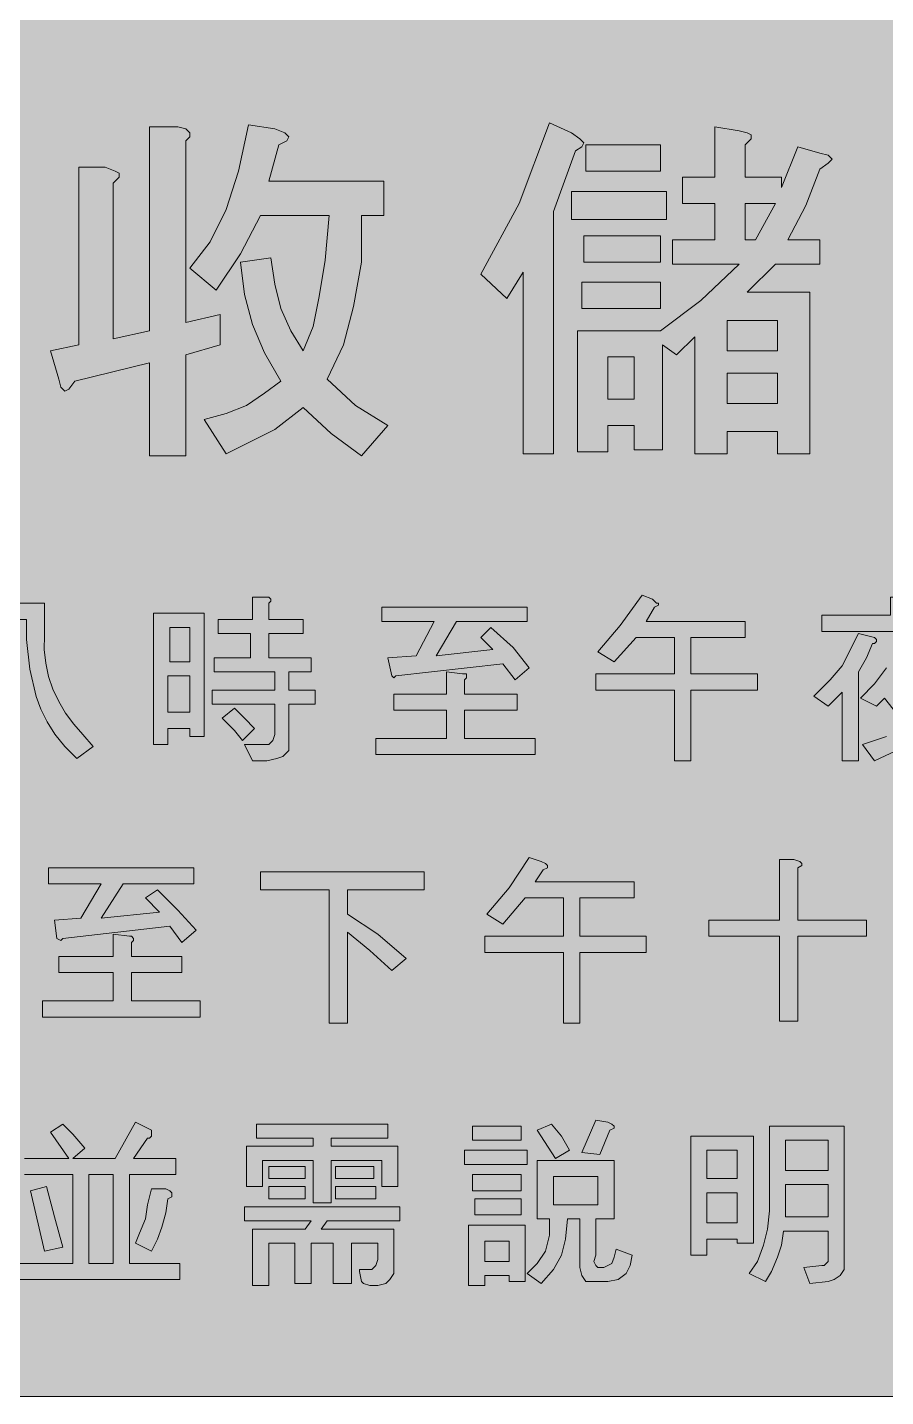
# Model space of a CAD drawing. Header units: metres. Extents: x 10 to 559, y 12 to 260.
# Drawn here: x 345.7 to 422.2, y 12.1 to 134.1 of the extents above; entities that cross this region are included whole.
import ezdxf

# ---------------------------------------------------------------- set-up
doc = ezdxf.new("R2010")
doc.units = ezdxf.units.M
doc.layers.add('FILL_BLACK_000000', color=7, linetype='Continuous', true_color=0x000000)
doc.layers.add('FILL_YELLOW_FFFF00', color=7, linetype='Continuous', true_color=0xffff00)

msp = doc.modelspace()

# ---------------------------------------------------------------- hatches: boundary and pattern name
at = {"layer": 'FILL_BLACK_000000', "true_color": 0x000000}
h = msp.add_hatch(color=7, dxfattribs=at)
h.dxf.hatch_style = 1
h.paths.add_polyline_path([(350.28, 105.84), (350.28, 121.68), (352.62, 121.68), (353.52, 121.32), (353.88, 121.14), (353.88, 120.78), (353.34, 120.24), (353.34, 106.38), (356.58, 107.1), (356.58, 125.28), (359.1, 125.28), (359.82, 125.1), (360.18, 124.74), (360.18, 124.38), (359.82, 124.02), (359.82, 107.82), (362.88, 108.54), (362.88, 105.84), (359.82, 104.94), (359.82, 95.94), (356.58, 95.94), (356.58, 104.22), (349.92, 102.6), (349.38, 101.88), (349.02, 101.7), (348.66, 102.06), (348.48, 102.78), (347.76, 105.3), (350.28, 105.84)])
h = msp.add_hatch(color=7, dxfattribs=at)
h.dxf.hatch_style = 1
h.paths.add_polyline_path([(361.98, 115.02), (363.42, 117.9), (364.5, 121.32), (365.4, 125.46), (367.74, 125.1), (368.64, 124.74), (369, 124.38), (368.82, 124.02), (368.1, 123.66), (367.2, 120.42), (377.46, 120.42), (377.46, 117.36), (375.48, 117.36), (375.48, 113.22), (374.76, 109.26), (373.86, 105.84), (372.42, 102.78), (374.94, 100.44), (377.82, 98.64), (375.48, 95.94), (372.78, 97.92), (370.26, 100.26), (367.74, 98.28), (363.42, 96.12), (361.44, 99.18), (363.42, 99.72), (365.22, 100.44), (366.84, 101.52), (368.28, 102.6), (366.84, 105.12), (365.76, 107.64), (365.04, 110.34), (364.68, 113.22), (367.38, 113.58), (367.74, 111.24), (368.28, 109.08), (369.18, 107.1), (370.26, 105.3), (371.16, 107.46), (371.7, 110.16), (372.24, 113.4), (372.6, 117.36), (366.48, 117.36), (364.68, 113.94), (362.52, 110.7), (360.18, 112.68), (361.98, 115.02)])
h = msp.add_hatch(color=7, dxfattribs=at)
h.dxf.hatch_style = 1
h.paths.add_polyline_path([(389.52, 118.44), (392.22, 125.64), (394.2, 124.74), (394.92, 124.2), (395.28, 123.84), (395.1, 123.48), (394.56, 123.12), (392.58, 117.72), (392.58, 96.12), (389.88, 96.12), (389.88, 112.32), (388.44, 109.98), (386.1, 112.14), (389.52, 118.44)])
h = msp.add_hatch(color=7, dxfattribs=at)
h.dxf.hatch_style = 1
h.paths.add_polyline_path([(403.2, 113.04), (403.2, 115.2), (406.98, 115.2), (406.98, 118.44), (404.1, 118.44), (404.1, 120.78), (406.98, 120.78), (406.98, 125.28), (409.14, 124.92), (409.86, 124.74), (410.22, 124.56), (410.22, 124.2), (409.68, 123.66), (409.68, 120.78), (412.92, 120.78), (412.92, 119.88), (414.36, 123.48), (416.34, 122.94), (417.06, 122.76), (417.42, 122.4), (417.06, 122.04), (416.34, 121.5), (415.08, 118.26), (413.46, 115.2), (416.34, 115.2), (416.34, 113.04), (412.38, 113.04), (409.86, 110.52), (415.44, 110.52), (415.44, 96.12), (412.56, 96.12), (412.56, 98.1), (408.06, 98.1), (408.06, 96.12), (405.18, 96.12), (405.18, 106.56), (403.56, 104.94), (402.3, 105.84), (402.3, 96.48), (399.78, 96.48), (399.78, 98.64), (397.44, 98.64), (397.44, 96.3), (394.74, 96.3), (394.74, 107.1), (402.12, 107.1), (405.72, 109.8), (409.14, 113.04), (403.2, 113.04)])
h.paths.add_polyline_path([(412.38, 118.44), (409.68, 118.44), (409.68, 115.2), (410.58, 115.2), (412.38, 118.44)], flags=16)
h.paths.add_polyline_path([(397.44, 100.98), (399.78, 100.98), (399.78, 104.76), (397.44, 104.76), (397.44, 100.98)], flags=16)
h.paths.add_polyline_path([(408.06, 108), (408.06, 105.3), (412.56, 105.3), (412.56, 108), (408.06, 108)], flags=16)
h.paths.add_polyline_path([(412.56, 103.32), (408.06, 103.32), (408.06, 100.62), (412.56, 100.62), (412.56, 103.32)], flags=16)
h = msp.add_hatch(color=7, dxfattribs=at)
h.dxf.hatch_style = 1
h.paths.add_polyline_path([(402.12, 123.66), (402.12, 121.32), (395.46, 121.32), (395.46, 123.66), (402.12, 123.66)])
h = msp.add_hatch(color=7, dxfattribs=at)
h.dxf.hatch_style = 1
h.paths.add_polyline_path([(402.66, 119.52), (402.66, 117), (394.2, 117), (394.2, 119.52), (402.66, 119.52)])
h = msp.add_hatch(color=7, dxfattribs=at)
h.dxf.hatch_style = 1
h.paths.add_polyline_path([(402.12, 115.56), (402.12, 113.22), (395.28, 113.22), (395.28, 115.56), (402.12, 115.56)])
h = msp.add_hatch(color=7, dxfattribs=at)
h.dxf.hatch_style = 1
h.paths.add_polyline_path([(402.12, 111.42), (402.12, 109.08), (395.1, 109.08), (395.1, 111.42), (402.12, 111.42)])
h = msp.add_hatch(color=7, dxfattribs=at)
h.dxf.hatch_style = 1
h.paths.add_polyline_path([(365.58, 80.1), (362.7, 80.1), (362.7, 81.36), (365.76, 81.36), (365.76, 83.34), (367.2, 83.34), (367.38, 83.16), (367.38, 82.98), (367.2, 82.8), (367.2, 81.36), (370.26, 81.36), (370.26, 80.1), (367.2, 80.1), (367.2, 77.94), (370.98, 77.94), (370.98, 76.68), (369, 76.68), (369, 75.06), (371.34, 75.06), (371.34, 73.8), (369, 73.8), (369, 69.66), (368.46, 69.12), (367.92, 68.94), (367.02, 68.76), (365.76, 68.76), (365.04, 70.2), (367.2, 70.2), (367.56, 70.56), (367.74, 71.1), (367.74, 73.8), (362.16, 73.8), (362.16, 75.06), (367.74, 75.06), (367.74, 76.68), (362.34, 76.68), (362.34, 77.94), (365.58, 77.94), (365.58, 80.1)])
h = msp.add_hatch(color=7, dxfattribs=at)
h.dxf.hatch_style = 1
h.paths.add_polyline_path([(398.52, 80.82), (400.5, 83.52), (401.4, 83.16), (401.76, 82.8), (401.94, 82.8), (401.94, 82.62), (401.58, 82.44), (400.86, 81.18), (409.68, 81.18), (409.68, 79.74), (404.82, 79.74), (404.82, 76.5), (410.76, 76.5), (410.76, 75.06), (404.82, 75.06), (404.82, 68.76), (403.38, 68.76), (403.38, 75.06), (396.36, 75.06), (396.36, 76.5), (403.38, 76.5), (403.38, 79.74), (399.96, 79.74), (397.98, 77.58), (396.54, 78.48), (398.52, 80.82)])
h = msp.add_hatch(color=7, dxfattribs=at)
h.dxf.hatch_style = 1
h.paths.add_polyline_path([(422.64, 81.72), (422.64, 83.34), (424.08, 83.34), (424.44, 83.16), (424.44, 82.98), (424.26, 82.62), (424.26, 81.72), (430.2, 81.72), (430.2, 80.28), (416.52, 80.28), (416.52, 81.72), (422.64, 81.72)])
h = msp.add_hatch(color=7, dxfattribs=at)
h.dxf.hatch_style = 1
h.paths.add_polyline_path([(347.22, 82.8), (347.22, 79.92), (347.2, 78.68), (347.32, 77.46), (347.58, 76.27), (347.97, 75.13), (348.48, 74.03), (349.1, 72.99), (349.82, 72.01), (350.64, 71.1), (351.54, 70.02), (350.1, 68.94), (349.02, 70.02), (348.14, 71.11), (347.44, 72.22), (346.89, 73.34), (346.47, 74.49), (345.92, 76.91), (345.6, 79.56), (345.6, 81.36), (341.82, 81.36), (341.82, 82.8), (347.22, 82.8)])
h = msp.add_hatch(color=7, dxfattribs=at)
h.dxf.hatch_style = 1
h.paths.add_polyline_path([(360.18, 70.92), (360.18, 71.64), (358.2, 71.64), (358.2, 70.2), (356.94, 70.2), (356.94, 81.9), (361.44, 81.9), (361.44, 70.92), (360.18, 70.92)])
h.paths.add_polyline_path([(358.38, 80.64), (358.38, 77.58), (360.18, 77.58), (360.18, 80.64), (358.38, 80.64)], flags=16)
h.paths.add_polyline_path([(360.18, 76.32), (358.2, 76.32), (358.2, 73.08), (360.18, 73.08), (360.18, 76.32)], flags=16)
h = msp.add_hatch(color=7, dxfattribs=at)
h.dxf.hatch_style = 1
h.paths.add_polyline_path([(377.28, 82.44), (390.24, 82.44), (390.24, 81.18), (383.94, 81.18), (382.14, 78.12), (387.18, 78.66), (386.1, 79.74), (387, 80.64), (388.98, 78.84), (390.42, 77.04), (389.16, 75.96), (388.08, 77.4), (378.54, 76.32), (378.36, 76.14), (378.18, 76.32), (377.82, 77.94), (380.34, 78.12), (381.96, 81.18), (377.28, 81.18), (377.28, 82.44)])
h = msp.add_hatch(color=7, dxfattribs=at)
h.dxf.hatch_style = 1
h.paths.add_polyline_path([(421.38, 79.56), (421.38, 79.38), (421.2, 79.2), (421.02, 79.2), (420.48, 77.94), (419.76, 76.68), (419.76, 68.76), (418.32, 68.76), (418.32, 74.88), (417.06, 73.62), (415.8, 74.52), (417.24, 75.96), (418.32, 77.22), (419.76, 80.1), (421.2, 79.74), (421.38, 79.56)])
h = msp.add_hatch(color=7, dxfattribs=at)
h.dxf.hatch_style = 1
h.paths.add_polyline_path([(424.8, 79.2), (424.44, 78.3), (427.86, 78.3), (428.4, 78.66), (429.3, 77.58), (428.76, 75.78), (427.32, 72.9), (426.42, 71.82), (428.58, 70.92), (430.92, 70.38), (429.3, 68.76), (427.32, 69.48), (425.16, 70.74), (423.54, 69.84), (421.2, 68.76), (420.12, 70.2), (422.28, 70.92), (424.08, 71.82), (422.1, 74.34), (421.38, 73.62), (419.94, 74.34), (421.2, 75.6), (422.28, 77.04), (423, 78.48), (423.72, 80.1), (424.8, 79.74), (425.16, 79.56), (425.16, 79.2), (424.8, 79.2)])
h.paths.add_polyline_path([(426.42, 74.7), (427.32, 77.04), (423.9, 77.04), (423, 75.6), (424.08, 73.8), (425.16, 72.72), (426.42, 74.7)], flags=16)
h = msp.add_hatch(color=7, dxfattribs=at)
h.dxf.hatch_style = 1
h.paths.add_polyline_path([(376.74, 70.74), (383.04, 70.74), (383.04, 73.26), (378.36, 73.26), (378.36, 74.7), (383.04, 74.7), (383.04, 76.68), (384.48, 76.5), (384.84, 76.5), (384.84, 76.14), (384.66, 75.96), (384.66, 74.7), (389.34, 74.7), (389.34, 73.26), (384.66, 73.26), (384.66, 70.74), (390.96, 70.74), (390.96, 69.3), (376.74, 69.3), (376.74, 70.74)])
h = msp.add_hatch(color=7, dxfattribs=at)
h.dxf.hatch_style = 1
h.paths.add_polyline_path([(365.04, 72.54), (365.94, 71.64), (364.86, 70.56), (364.14, 71.46), (363.06, 72.54), (364.14, 73.44), (365.04, 72.54)])
h = msp.add_hatch(color=7, dxfattribs=at)
h.dxf.hatch_style = 1
h.paths.add_polyline_path([(388.62, 57.42), (390.42, 60.12), (391.5, 59.76), (391.86, 59.58), (392.04, 59.4), (392.04, 59.22), (391.68, 59.04), (390.96, 57.96), (399.78, 57.96), (399.78, 56.52), (394.92, 56.52), (394.92, 53.1), (400.86, 53.1), (400.86, 51.66), (394.92, 51.66), (394.92, 45.36), (393.48, 45.36), (393.48, 51.66), (386.46, 51.66), (386.46, 53.1), (393.48, 53.1), (393.48, 56.52), (390.06, 56.52), (388.08, 54.18), (386.64, 55.08), (388.62, 57.42)])
h = msp.add_hatch(color=7, dxfattribs=at)
h.dxf.hatch_style = 1
h.paths.add_polyline_path([(414.54, 59.76), (414.72, 59.58), (414.72, 59.4), (414.36, 59.22), (414.36, 54.54), (420.48, 54.54), (420.48, 53.1), (414.36, 53.1), (414.36, 45.54), (412.74, 45.54), (412.74, 53.1), (406.44, 53.1), (406.44, 54.54), (412.74, 54.54), (412.74, 59.94), (414, 59.94), (414.54, 59.76)])
h = msp.add_hatch(color=7, dxfattribs=at)
h.dxf.hatch_style = 1
h.paths.add_polyline_path([(347.58, 59.22), (360.54, 59.22), (360.54, 57.78), (354.24, 57.78), (352.26, 54.72), (357.48, 55.26), (356.22, 56.52), (357.3, 57.24), (359.1, 55.44), (360.72, 53.64), (359.46, 52.56), (358.38, 54), (348.84, 52.92), (348.66, 52.74), (348.3, 52.92), (348.12, 54.54), (350.46, 54.72), (352.26, 57.78), (347.58, 57.78), (347.58, 59.22)])
h = msp.add_hatch(color=7, dxfattribs=at)
h.dxf.hatch_style = 1
h.paths.add_polyline_path([(381.06, 58.86), (381.06, 57.24), (374.22, 57.24), (374.22, 55.08), (376.92, 53.28), (379.44, 51.12), (378.18, 50.04), (376.2, 51.84), (374.22, 53.46), (374.22, 45.36), (372.6, 45.36), (372.6, 57.24), (366.48, 57.24), (366.48, 58.86), (381.06, 58.86)])
h = msp.add_hatch(color=7, dxfattribs=at)
h.dxf.hatch_style = 1
h.paths.add_polyline_path([(347.04, 47.34), (353.34, 47.34), (353.34, 49.86), (348.48, 49.86), (348.48, 51.3), (353.34, 51.3), (353.34, 53.28), (354.78, 53.1), (354.96, 53.1), (355.14, 52.92), (355.14, 52.74), (354.96, 52.56), (354.96, 51.3), (359.46, 51.3), (359.46, 49.86), (354.96, 49.86), (354.96, 47.34), (361.08, 47.34), (361.08, 45.9), (347.04, 45.9), (347.04, 47.34)])
h = msp.add_hatch(color=7, dxfattribs=at)
h.dxf.hatch_style = 1
h.paths.add_polyline_path([(396.36, 36.72), (397.44, 36.54), (397.8, 36.36), (397.98, 36.18), (397.98, 36), (397.62, 35.82), (396.72, 33.66), (395.1, 33.84), (396.36, 36.72)])
h = msp.add_hatch(color=7, dxfattribs=at)
h.dxf.hatch_style = 1
h.paths.add_polyline_path([(347.76, 35.64), (348.84, 36.36), (349.74, 35.46), (350.82, 34.2), (349.74, 33.3), (353.52, 33.3), (355.32, 36.54), (356.76, 35.82), (356.76, 35.28), (356.58, 35.1), (356.4, 35.1), (355.14, 33.3), (358.92, 33.3), (358.92, 31.86), (354.78, 31.86), (354.78, 23.94), (359.28, 23.94), (359.28, 22.5), (345.06, 22.5), (345.06, 23.94), (349.74, 23.94), (349.74, 31.86), (345.42, 31.86), (345.42, 33.3), (349.38, 33.3), (347.76, 35.64)])
h.paths.add_polyline_path([(353.34, 31.86), (351.18, 31.86), (351.18, 23.94), (353.34, 23.94), (353.34, 31.86)], flags=16)
h = msp.add_hatch(color=7, dxfattribs=at)
h.dxf.hatch_style = 1
h.paths.add_polyline_path([(378.72, 34.38), (378.72, 30.78), (377.28, 30.78), (377.28, 33.12), (372.78, 33.12), (372.78, 29.34), (371.16, 29.34), (371.16, 33.12), (366.66, 33.12), (366.66, 30.78), (365.22, 30.78), (365.22, 34.38), (371.16, 34.38), (371.16, 35.1), (366.12, 35.1), (366.12, 36.36), (377.82, 36.36), (377.82, 35.1), (372.78, 35.1), (372.78, 34.38), (378.72, 34.38)])
h = msp.add_hatch(color=7, dxfattribs=at)
h.dxf.hatch_style = 1
h.paths.add_polyline_path([(389.7, 36.18), (389.7, 34.92), (385.38, 34.92), (385.38, 36.18), (389.7, 36.18)])
h = msp.add_hatch(color=7, dxfattribs=at)
h.dxf.hatch_style = 1
h.paths.add_polyline_path([(391.14, 35.82), (392.4, 36.36), (393.3, 35.28), (394.02, 34.02), (392.76, 33.3), (391.14, 35.82)])
h = msp.add_hatch(color=7, dxfattribs=at)
h.dxf.hatch_style = 1
h.paths.add_polyline_path([(418.14, 22.86), (417.6, 22.5), (417.06, 22.32), (415.44, 22.14), (414.9, 23.58), (416.52, 23.76), (416.7, 23.76), (417.06, 24.12), (417.06, 26.82), (413.1, 26.82), (412.92, 25.56), (412.56, 24.48), (412.02, 23.22), (411.48, 22.32), (410.04, 23.04), (410.76, 24.12), (411.3, 25.56), (411.66, 27), (411.84, 28.62), (411.84, 36.18), (418.5, 36.18), (418.5, 23.4), (418.14, 22.86)])
h.paths.add_polyline_path([(413.28, 34.92), (413.28, 32.22), (417.06, 32.22), (417.06, 34.92), (413.28, 34.92)], flags=16)
h.paths.add_polyline_path([(417.06, 30.96), (413.28, 30.96), (413.28, 28.08), (417.06, 28.08), (417.06, 30.96)], flags=16)
h = msp.add_hatch(color=7, dxfattribs=at)
h.dxf.hatch_style = 1
h.paths.add_polyline_path([(408.96, 25.74), (408.96, 26.1), (406.26, 26.1), (406.26, 24.66), (404.82, 24.66), (404.82, 35.28), (410.4, 35.28), (410.4, 25.74), (408.96, 25.74)])
h.paths.add_polyline_path([(406.26, 34.02), (406.26, 31.5), (408.96, 31.5), (408.96, 34.02), (406.26, 34.02)], flags=16)
h.paths.add_polyline_path([(408.96, 30.24), (406.26, 30.24), (406.26, 27.54), (408.96, 27.54), (408.96, 30.24)], flags=16)
h = msp.add_hatch(color=7, dxfattribs=at)
h.dxf.hatch_style = 1
h.paths.add_polyline_path([(390.24, 34.02), (390.24, 32.76), (384.66, 32.76), (384.66, 34.02), (390.24, 34.02)])
h = msp.add_hatch(color=7, dxfattribs=at)
h.dxf.hatch_style = 1
h.paths.add_polyline_path([(397.98, 33.12), (397.98, 27.9), (396.36, 27.9), (396.36, 24.66), (396.18, 24.12), (396.36, 23.76), (396.54, 23.58), (397.08, 23.58), (397.8, 23.94), (397.98, 24.48), (398.16, 25.2), (399.6, 24.66), (399.42, 23.76), (399.06, 23.04), (398.34, 22.5), (397.44, 22.32), (395.46, 22.32), (395.1, 22.86), (394.92, 23.58), (394.92, 27.9), (393.84, 27.9), (393.66, 26.1), (393.3, 24.66), (392.58, 23.4), (391.5, 22.14), (390.24, 23.04), (391.14, 23.94), (391.86, 25.02), (392.22, 26.46), (392.22, 27.9), (391.14, 27.9), (391.14, 33.12), (397.98, 33.12)])
h.paths.add_polyline_path([(396.54, 31.68), (392.58, 31.68), (392.58, 29.16), (396.54, 29.16), (396.54, 31.68)], flags=16)
h = msp.add_hatch(color=7, dxfattribs=at)
h.dxf.hatch_style = 1
h.paths.add_polyline_path([(370.44, 32.58), (370.44, 31.5), (367.2, 31.5), (367.2, 32.58), (370.44, 32.58)])
h = msp.add_hatch(color=7, dxfattribs=at)
h.dxf.hatch_style = 1
h.paths.add_polyline_path([(376.56, 32.58), (376.56, 31.5), (373.14, 31.5), (373.14, 32.58), (376.56, 32.58)])
h = msp.add_hatch(color=7, dxfattribs=at)
h.dxf.hatch_style = 1
h.paths.add_polyline_path([(389.7, 31.86), (389.7, 30.42), (385.38, 30.42), (385.38, 31.86), (389.7, 31.86)])
h = msp.add_hatch(color=7, dxfattribs=at)
h.dxf.hatch_style = 1
h.paths.add_polyline_path([(348.12, 28.08), (348.84, 25.38), (347.22, 25.02), (345.96, 30.42), (347.4, 30.78), (348.12, 28.08)])
h = msp.add_hatch(color=7, dxfattribs=at)
h.dxf.hatch_style = 1
h.paths.add_polyline_path([(355.68, 26.64), (356.22, 27.9), (356.4, 29.16), (356.76, 30.6), (358.02, 30.6), (358.38, 30.42), (358.56, 30.24), (358.56, 29.88), (358.2, 29.7), (358.02, 28.44), (357.66, 27.18), (357.3, 26.1), (356.76, 25.02), (355.32, 25.74), (355.68, 26.64)])
h = msp.add_hatch(color=7, dxfattribs=at)
h.dxf.hatch_style = 1
h.paths.add_polyline_path([(370.44, 30.78), (370.44, 29.7), (367.2, 29.7), (367.2, 30.78), (370.44, 30.78)])
h = msp.add_hatch(color=7, dxfattribs=at)
h.dxf.hatch_style = 1
h.paths.add_polyline_path([(376.74, 30.78), (376.74, 29.7), (373.14, 29.7), (373.14, 30.78), (376.74, 30.78)])
h = msp.add_hatch(color=7, dxfattribs=at)
h.dxf.hatch_style = 1
h.paths.add_polyline_path([(389.7, 29.7), (389.7, 28.26), (385.56, 28.26), (385.56, 29.7), (389.7, 29.7)])
h = msp.add_hatch(color=7, dxfattribs=at)
h.dxf.hatch_style = 1
h.paths.add_polyline_path([(378.9, 27.72), (372.42, 27.72), (371.88, 27), (378.36, 27), (378.36, 23.04), (378, 22.5), (377.64, 22.14), (376.92, 21.96), (376.2, 21.96), (375.66, 22.14), (375.48, 22.32), (375.3, 23.22), (375.3, 23.4), (376.38, 23.4), (376.74, 23.76), (376.92, 24.3), (376.92, 25.74), (374.58, 25.74), (374.58, 22.14), (372.96, 22.14), (372.96, 25.74), (370.98, 25.74), (370.98, 22.14), (369.54, 22.14), (369.54, 25.74), (367.2, 25.74), (367.2, 21.96), (365.76, 21.96), (365.76, 27), (370.44, 27), (370.98, 27.72), (365.04, 27.72), (365.04, 28.98), (378.9, 28.98), (378.9, 27.72)])
h = msp.add_hatch(color=7, dxfattribs=at)
h.dxf.hatch_style = 1
h.paths.add_polyline_path([(390.06, 27.36), (390.06, 22.32), (388.62, 22.32), (388.62, 22.86), (386.46, 22.86), (386.46, 21.96), (385.02, 21.96), (385.02, 27.36), (390.06, 27.36)])
h.paths.add_polyline_path([(388.62, 25.92), (386.46, 25.92), (386.46, 24.12), (388.62, 24.12), (388.62, 25.92)], flags=16)
at = {"layer": 'FILL_YELLOW_FFFF00', "true_color": 0xffff00}
h = msp.add_hatch(color=7, dxfattribs=at)
h.dxf.hatch_style = 1
h.paths.add_polyline_path([(553.58, 259.79), (554.9, 259.4), (556.14, 258.78), (557.28, 257.94), (558.12, 256.9), (558.74, 255.69), (559.13, 254.35), (559.26, 252.9), (559.26, 19.08), (559.13, 17.73), (558.72, 16.38), (558.07, 15.21), (557.28, 14.04), (556.11, 13.12), (554.83, 12.51), (553.51, 12.17), (552.24, 12.06), (17.1, 12.06), (15.86, 12.17), (14.6, 12.51), (13.38, 13.12), (12.24, 14.04), (11.3, 15.18), (10.62, 16.43), (10.22, 17.74), (10.08, 19.08), (10.08, 252.9), (10.22, 254.25), (10.62, 255.6), (11.3, 256.77), (12.24, 257.94), (12.71, 258.45), (13.28, 258.89), (14.58, 259.56), (15.91, 259.88), (17.1, 259.92), (552.24, 259.92), (553.58, 259.79)])

# ---------------------------------------------------------------- linework, layer by layer
at = {"layer": 'FILL_BLACK_000000', "lineweight": 0, "true_color": 0x000000}
for points in [[(350.28, 105.84), (350.28, 121.68), (352.62, 121.68), (353.52, 121.32), (353.88, 121.14), (353.88, 120.78), (353.34, 120.24), (353.34, 106.38), (356.58, 107.1), (356.58, 125.28), (359.1, 125.28), (359.82, 125.1), (360.18, 124.74), (360.18, 124.38), (359.82, 124.02), (359.82, 107.82), (362.88, 108.54), (362.88, 105.84), (359.82, 104.94), (359.82, 95.94), (356.58, 95.94), (356.58, 104.22), (349.92, 102.6), (349.38, 101.88), (349.02, 101.7), (348.66, 102.06), (348.48, 102.78), (347.76, 105.3)], [(361.98, 115.02), (363.42, 117.9), (364.5, 121.32), (365.4, 125.46), (367.74, 125.1), (368.64, 124.74), (369, 124.38), (368.82, 124.02), (368.1, 123.66), (367.2, 120.42), (377.46, 120.42), (377.46, 117.36), (375.48, 117.36), (375.48, 113.22), (374.76, 109.26), (373.86, 105.84), (372.42, 102.78), (374.94, 100.44), (377.82, 98.64), (375.48, 95.94), (372.78, 97.92), (370.26, 100.26), (367.74, 98.28), (363.42, 96.12), (361.44, 99.18), (363.42, 99.72), (365.22, 100.44), (366.84, 101.52), (368.28, 102.6), (366.84, 105.12), (365.76, 107.64), (365.04, 110.34), (364.68, 113.22), (367.38, 113.58), (367.74, 111.24), (368.28, 109.08), (369.18, 107.1), (370.26, 105.3), (371.16, 107.46), (371.7, 110.16), (372.24, 113.4), (372.6, 117.36), (366.48, 117.36), (364.68, 113.94), (362.52, 110.7), (360.18, 112.68)], [(389.52, 118.44), (392.22, 125.64), (394.2, 124.74), (394.92, 124.2), (395.28, 123.84), (395.1, 123.48), (394.56, 123.12), (392.58, 117.72), (392.58, 96.12), (389.88, 96.12), (389.88, 112.32), (388.44, 109.98), (386.1, 112.14)], [(403.2, 113.04), (403.2, 115.2), (406.98, 115.2), (406.98, 118.44), (404.1, 118.44), (404.1, 120.78), (406.98, 120.78), (406.98, 125.28), (409.14, 124.92), (409.86, 124.74), (410.22, 124.56), (410.22, 124.2), (409.68, 123.66), (409.68, 120.78), (412.92, 120.78), (412.92, 119.88), (414.36, 123.48), (416.34, 122.94), (417.06, 122.76), (417.42, 122.4), (417.06, 122.04), (416.34, 121.5), (415.08, 118.26), (413.46, 115.2), (416.34, 115.2), (416.34, 113.04), (412.38, 113.04), (409.86, 110.52), (415.44, 110.52), (415.44, 96.12), (412.56, 96.12), (412.56, 98.1), (408.06, 98.1), (408.06, 96.12), (405.18, 96.12), (405.18, 106.56), (403.56, 104.94), (402.3, 105.84), (402.3, 96.48), (399.78, 96.48), (399.78, 98.64), (397.44, 98.64), (397.44, 96.3), (394.74, 96.3), (394.74, 107.1), (402.12, 107.1), (405.72, 109.8), (409.14, 113.04)], [(402.12, 123.66), (402.12, 121.32), (395.46, 121.32), (395.46, 123.66)], [(402.66, 119.52), (402.66, 117), (394.2, 117), (394.2, 119.52)], [(412.38, 118.44), (409.68, 118.44), (409.68, 115.2), (410.58, 115.2)], [(402.12, 115.56), (402.12, 113.22), (395.28, 113.22), (395.28, 115.56)], [(402.12, 111.42), (402.12, 109.08), (395.1, 109.08), (395.1, 111.42)], [(408.06, 108), (408.06, 105.3), (412.56, 105.3), (412.56, 108)], [(397.44, 100.98), (399.78, 100.98), (399.78, 104.76), (397.44, 104.76)], [(412.56, 103.32), (408.06, 103.32), (408.06, 100.62), (412.56, 100.62)], [(365.58, 80.1), (362.7, 80.1), (362.7, 81.36), (365.76, 81.36), (365.76, 83.34), (367.2, 83.34), (367.38, 83.16), (367.38, 82.98), (367.2, 82.8), (367.2, 81.36), (370.26, 81.36), (370.26, 80.1), (367.2, 80.1), (367.2, 77.94), (370.98, 77.94), (370.98, 76.68), (369, 76.68), (369, 75.06), (371.34, 75.06), (371.34, 73.8), (369, 73.8), (369, 69.66), (368.46, 69.12), (367.92, 68.94), (367.02, 68.76), (365.76, 68.76), (365.04, 70.2), (367.2, 70.2), (367.56, 70.56), (367.74, 71.1), (367.74, 73.8), (362.16, 73.8), (362.16, 75.06), (367.74, 75.06), (367.74, 76.68), (362.34, 76.68), (362.34, 77.94), (365.58, 77.94)], [(398.52, 80.82), (400.5, 83.52), (401.4, 83.16), (401.76, 82.8), (401.94, 82.8), (401.94, 82.62), (401.58, 82.44), (400.86, 81.18), (409.68, 81.18), (409.68, 79.74), (404.82, 79.74), (404.82, 76.5), (410.76, 76.5), (410.76, 75.06), (404.82, 75.06), (404.82, 68.76), (403.38, 68.76), (403.38, 75.06), (396.36, 75.06), (396.36, 76.5), (403.38, 76.5), (403.38, 79.74), (399.96, 79.74), (397.98, 77.58), (396.54, 78.48)], [(422.64, 81.72), (422.64, 83.34), (424.08, 83.34), (424.44, 83.16), (424.44, 82.98), (424.26, 82.62), (424.26, 81.72), (430.2, 81.72), (430.2, 80.28), (416.52, 80.28), (416.52, 81.72)], [(347.22, 82.8), (347.22, 79.92), (347.2, 78.68), (347.32, 77.46), (347.58, 76.27), (347.97, 75.13), (348.48, 74.03), (349.1, 72.99), (349.82, 72.01), (350.64, 71.1), (351.54, 70.02), (350.1, 68.94), (349.02, 70.02), (348.14, 71.11), (347.44, 72.22), (346.89, 73.34), (346.47, 74.49), (345.92, 76.91), (345.6, 79.56), (345.6, 81.36), (341.82, 81.36), (341.82, 82.8)], [(360.18, 70.92), (360.18, 71.64), (358.2, 71.64), (358.2, 70.2), (356.94, 70.2), (356.94, 81.9), (361.44, 81.9), (361.44, 70.92)], [(377.28, 82.44), (390.24, 82.44), (390.24, 81.18), (383.94, 81.18), (382.14, 78.12), (387.18, 78.66), (386.1, 79.74), (387, 80.64), (388.98, 78.84), (390.42, 77.04), (389.16, 75.96), (388.08, 77.4), (378.54, 76.32), (378.36, 76.14), (378.18, 76.32), (377.82, 77.94), (380.34, 78.12), (381.96, 81.18), (377.28, 81.18)], [(358.38, 80.64), (358.38, 77.58), (360.18, 77.58), (360.18, 80.64)], [(421.38, 79.56), (421.38, 79.38), (421.2, 79.2), (421.02, 79.2), (420.48, 77.94), (419.76, 76.68), (419.76, 68.76), (418.32, 68.76), (418.32, 74.88), (417.06, 73.62), (415.8, 74.52), (417.24, 75.96), (418.32, 77.22), (419.76, 80.1), (421.2, 79.74)], [(360.18, 76.32), (358.2, 76.32), (358.2, 73.08), (360.18, 73.08)], [(376.74, 70.74), (383.04, 70.74), (383.04, 73.26), (378.36, 73.26), (378.36, 74.7), (383.04, 74.7), (383.04, 76.68), (384.48, 76.5), (384.84, 76.5), (384.84, 76.14), (384.66, 75.96), (384.66, 74.7), (389.34, 74.7), (389.34, 73.26), (384.66, 73.26), (384.66, 70.74), (390.96, 70.74), (390.96, 69.3), (376.74, 69.3)], [(365.04, 72.54), (365.94, 71.64), (364.86, 70.56), (364.14, 71.46), (363.06, 72.54), (364.14, 73.44)], [(388.62, 57.42), (390.42, 60.12), (391.5, 59.76), (391.86, 59.58), (392.04, 59.4), (392.04, 59.22), (391.68, 59.04), (390.96, 57.96), (399.78, 57.96), (399.78, 56.52), (394.92, 56.52), (394.92, 53.1), (400.86, 53.1), (400.86, 51.66), (394.92, 51.66), (394.92, 45.36), (393.48, 45.36), (393.48, 51.66), (386.46, 51.66), (386.46, 53.1), (393.48, 53.1), (393.48, 56.52), (390.06, 56.52), (388.08, 54.18), (386.64, 55.08)], [(414.54, 59.76), (414.72, 59.58), (414.72, 59.4), (414.36, 59.22), (414.36, 54.54), (420.48, 54.54), (420.48, 53.1), (414.36, 53.1), (414.36, 45.54), (412.74, 45.54), (412.74, 53.1), (406.44, 53.1), (406.44, 54.54), (412.74, 54.54), (412.74, 59.94), (414, 59.94)], [(347.58, 59.22), (360.54, 59.22), (360.54, 57.78), (354.24, 57.78), (352.26, 54.72), (357.48, 55.26), (356.22, 56.52), (357.3, 57.24), (359.1, 55.44), (360.72, 53.64), (359.46, 52.56), (358.38, 54), (348.84, 52.92), (348.66, 52.74), (348.3, 52.92), (348.12, 54.54), (350.46, 54.72), (352.26, 57.78), (347.58, 57.78)], [(381.06, 58.86), (381.06, 57.24), (374.22, 57.24), (374.22, 55.08), (376.92, 53.28), (379.44, 51.12), (378.18, 50.04), (376.2, 51.84), (374.22, 53.46), (374.22, 45.36), (372.6, 45.36), (372.6, 57.24), (366.48, 57.24), (366.48, 58.86)], [(347.04, 47.34), (353.34, 47.34), (353.34, 49.86), (348.48, 49.86), (348.48, 51.3), (353.34, 51.3), (353.34, 53.28), (354.78, 53.1), (354.96, 53.1), (355.14, 52.92), (355.14, 52.74), (354.96, 52.56), (354.96, 51.3), (359.46, 51.3), (359.46, 49.86), (354.96, 49.86), (354.96, 47.34), (361.08, 47.34), (361.08, 45.9), (347.04, 45.9)], [(396.36, 36.72), (397.44, 36.54), (397.8, 36.36), (397.98, 36.18), (397.98, 36), (397.62, 35.82), (396.72, 33.66), (395.1, 33.84)], [(378.72, 34.38), (378.72, 30.78), (377.28, 30.78), (377.28, 33.12), (372.78, 33.12), (372.78, 29.34), (371.16, 29.34), (371.16, 33.12), (366.66, 33.12), (366.66, 30.78), (365.22, 30.78), (365.22, 34.38), (371.16, 34.38), (371.16, 35.1), (366.12, 35.1), (366.12, 36.36), (377.82, 36.36), (377.82, 35.1), (372.78, 35.1), (372.78, 34.38)], [(389.7, 36.18), (389.7, 34.92), (385.38, 34.92), (385.38, 36.18)], [(391.14, 35.82), (392.4, 36.36), (393.3, 35.28), (394.02, 34.02), (392.76, 33.3)], [(418.14, 22.86), (417.6, 22.5), (417.06, 22.32), (415.44, 22.14), (414.9, 23.58), (416.52, 23.76), (416.7, 23.76), (417.06, 24.12), (417.06, 26.82), (413.1, 26.82), (412.92, 25.56), (412.56, 24.48), (412.02, 23.22), (411.48, 22.32), (410.04, 23.04), (410.76, 24.12), (411.3, 25.56), (411.66, 27), (411.84, 28.62), (411.84, 36.18), (418.5, 36.18), (418.5, 23.4)], [(408.96, 25.74), (408.96, 26.1), (406.26, 26.1), (406.26, 24.66), (404.82, 24.66), (404.82, 35.28), (410.4, 35.28), (410.4, 25.74)], [(413.28, 34.92), (413.28, 32.22), (417.06, 32.22), (417.06, 34.92)], [(390.24, 34.02), (390.24, 32.76), (384.66, 32.76), (384.66, 34.02)], [(397.98, 33.12), (397.98, 27.9), (396.36, 27.9), (396.36, 24.66), (396.18, 24.12), (396.36, 23.76), (396.54, 23.58), (397.08, 23.58), (397.8, 23.94), (397.98, 24.48), (398.16, 25.2), (399.6, 24.66), (399.42, 23.76), (399.06, 23.04), (398.34, 22.5), (397.44, 22.32), (395.46, 22.32), (395.1, 22.86), (394.92, 23.58), (394.92, 27.9), (393.84, 27.9), (393.66, 26.1), (393.3, 24.66), (392.58, 23.4), (391.5, 22.14), (390.24, 23.04), (391.14, 23.94), (391.86, 25.02), (392.22, 26.46), (392.22, 27.9), (391.14, 27.9), (391.14, 33.12)], [(406.26, 34.02), (406.26, 31.5), (408.96, 31.5), (408.96, 34.02)], [(353.34, 31.86), (351.18, 31.86), (351.18, 23.94), (353.34, 23.94)], [(370.44, 32.58), (370.44, 31.5), (367.2, 31.5), (367.2, 32.58)], [(376.56, 32.58), (376.56, 31.5), (373.14, 31.5), (373.14, 32.58)], [(389.7, 31.86), (389.7, 30.42), (385.38, 30.42), (385.38, 31.86)], [(348.12, 28.08), (348.84, 25.38), (347.22, 25.02), (345.96, 30.42), (347.4, 30.78)], [(355.68, 26.64), (356.22, 27.9), (356.4, 29.16), (356.76, 30.6), (358.02, 30.6), (358.38, 30.42), (358.56, 30.24), (358.56, 29.88), (358.2, 29.7), (358.02, 28.44), (357.66, 27.18), (357.3, 26.1), (356.76, 25.02), (355.32, 25.74)], [(370.44, 30.78), (370.44, 29.7), (367.2, 29.7), (367.2, 30.78)], [(376.74, 30.78), (376.74, 29.7), (373.14, 29.7), (373.14, 30.78)], [(396.54, 31.68), (392.58, 31.68), (392.58, 29.16), (396.54, 29.16)], [(417.06, 30.96), (413.28, 30.96), (413.28, 28.08), (417.06, 28.08)], [(389.7, 29.7), (389.7, 28.26), (385.56, 28.26), (385.56, 29.7)], [(408.96, 30.24), (406.26, 30.24), (406.26, 27.54), (408.96, 27.54)], [(378.9, 27.72), (372.42, 27.72), (371.88, 27), (378.36, 27), (378.36, 23.04), (378, 22.5), (377.64, 22.14), (376.92, 21.96), (376.2, 21.96), (375.66, 22.14), (375.48, 22.32), (375.3, 23.22), (375.3, 23.4), (376.38, 23.4), (376.74, 23.76), (376.92, 24.3), (376.92, 25.74), (374.58, 25.74), (374.58, 22.14), (372.96, 22.14), (372.96, 25.74), (370.98, 25.74), (370.98, 22.14), (369.54, 22.14), (369.54, 25.74), (367.2, 25.74), (367.2, 21.96), (365.76, 21.96), (365.76, 27), (370.44, 27), (370.98, 27.72), (365.04, 27.72), (365.04, 28.98), (378.9, 28.98)], [(390.06, 27.36), (390.06, 22.32), (388.62, 22.32), (388.62, 22.86), (386.46, 22.86), (386.46, 21.96), (385.02, 21.96), (385.02, 27.36)], [(388.62, 25.92), (386.46, 25.92), (386.46, 24.12), (388.62, 24.12)]]:
    msp.add_lwpolyline(points, close=True, dxfattribs=at)
for points in [[(424.08, 71.82), (422.1, 74.34), (421.38, 73.62), (419.94, 74.34), (421.2, 75.6), (422.28, 77.04)], [(423.54, 69.84), (421.2, 68.76), (420.12, 70.2), (422.28, 70.92)], [(345.42, 33.3), (349.38, 33.3), (347.76, 35.64), (348.84, 36.36), (349.74, 35.46), (350.82, 34.2), (349.74, 33.3), (353.52, 33.3), (355.32, 36.54), (356.76, 35.82), (356.76, 35.28), (356.58, 35.1), (356.4, 35.1), (355.14, 33.3), (358.92, 33.3), (358.92, 31.86), (354.78, 31.86), (354.78, 23.94), (359.28, 23.94), (359.28, 22.5), (345.06, 22.5)], [(345.06, 23.94), (349.74, 23.94), (349.74, 31.86), (345.42, 31.86)]]:
    msp.add_lwpolyline(points, dxfattribs=at)
at = {"layer": 'FILL_YELLOW_FFFF00', "lineweight": 0, "true_color": 0xffff00}
msp.add_lwpolyline([(17.1, 259.92), (552.24, 259.92), (553.58, 259.79), (554.9, 259.4), (556.14, 258.78), (557.28, 257.94), (558.12, 256.9), (558.74, 255.69), (559.13, 254.35), (559.26, 252.9), (559.26, 19.08), (559.13, 17.73), (558.72, 16.38), (558.07, 15.21), (557.28, 14.04), (556.11, 13.12), (554.83, 12.51), (553.51, 12.17), (552.24, 12.06), (17.1, 12.06)], dxfattribs=at)

doc.saveas('drawing.dxf')
